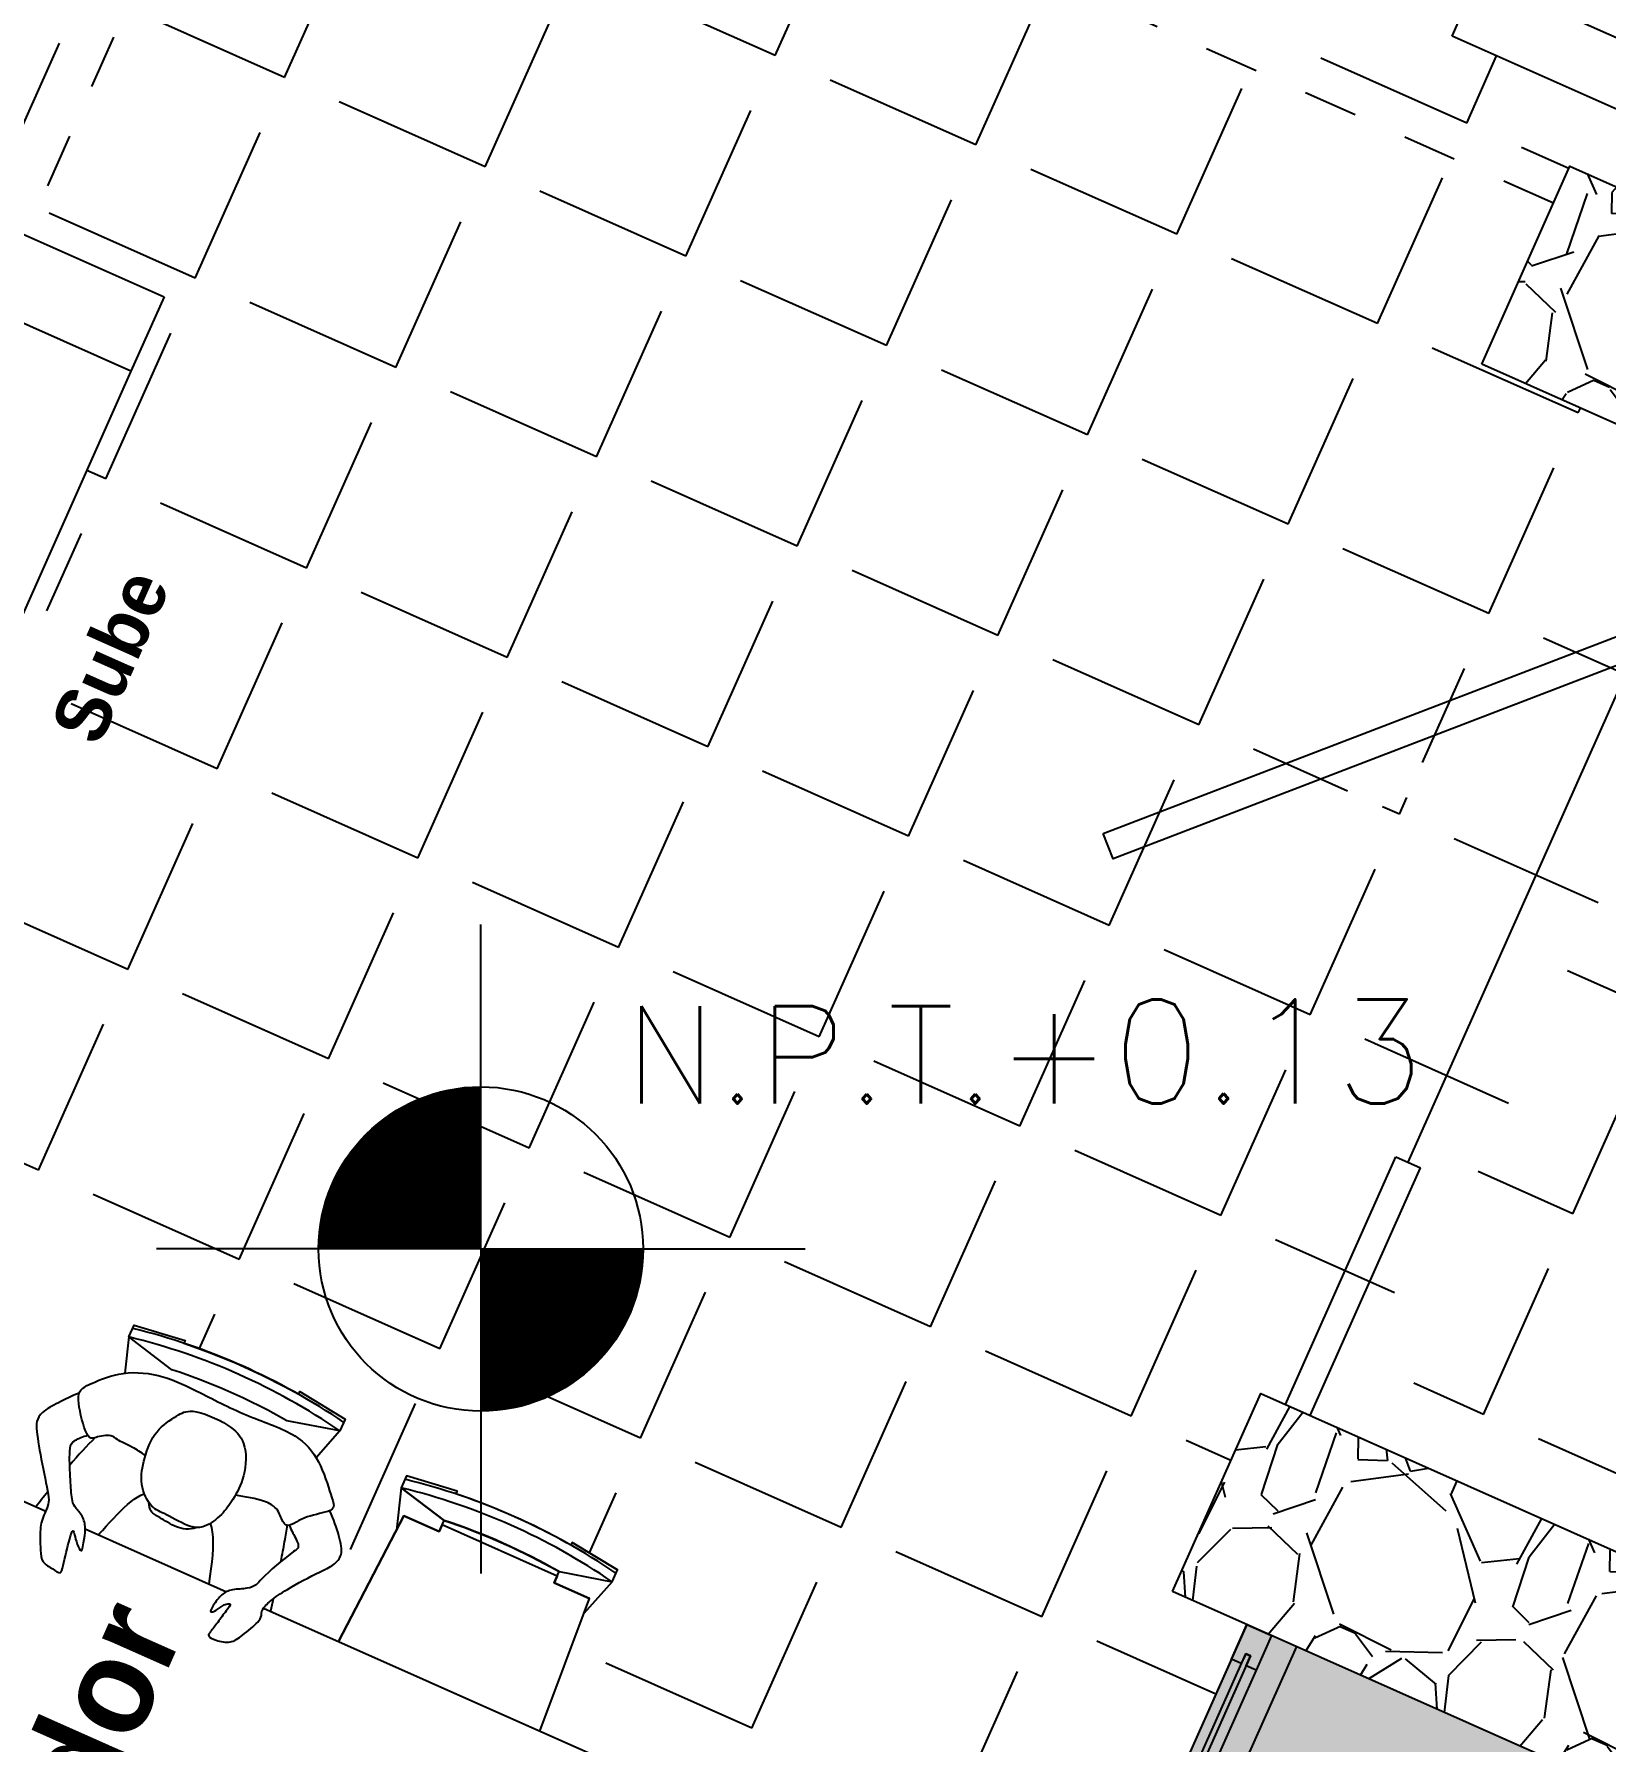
# Model space of a CAD drawing. Header units: millimetres. Extents: x 525387 to 527545, y 2235066 to 2235448.
# Drawn here: x 525550.941 to 525553.839, y 2235249.022 to 2235252.172 of the extents above; entities that cross this region are included whole.
import ezdxf
from ezdxf.enums import TextEntityAlignment as Align

# ---------------------------------------------------------------- set-up
doc = ezdxf.new("R2010")
doc.units = ezdxf.units.MM
doc.linetypes.add('CONTINUA', pattern=[0])
doc.linetypes.add('JIS_02_1.0', pattern=[2, 1, -1])
for name, color, linetype in [('auxiliar', 6, 'Continuous'), ('muebles', 2, 'Continuous'), ('MUEBLES FIJOS', 2, 'Continuous'), ('pie de plano', 7, 'Continuous'), ('PISOS', 7, 'Continuous'), ('Texto', 7, 'Continuous'), ('ventanas', 3, 'Continuous')]:
    doc.layers.add(name, color=color, linetype=linetype)
for name, color, linetype, lineweight in [('jardin', 72, 'Continuous', 5), ('muro', 5, 'Continuous', 35), ('puertas', 2, 'Continuous', 13)]:
    doc.layers.add(name, color=color, linetype=linetype, lineweight=lineweight)
doc.styles.add('ARIAL', font='ariali.ttf')
doc.styles.add('NIVEL', font='romans')
doc.styles.get("Standard").update_dxf_attribs({"font": 'arial.ttf'})

# ---------------------------------------------------------------- blocks, each defined once
blk = doc.blocks.new('Arbo-p12')
at = {"color": 0, "linetype": 'ByBlock', "lineweight": 0}
for p, q in [((0.1654444836079677, 0.2784894576247351), (0.1012380212751178, 0.5282004195085828)), ((-0.09945709401501, 0.1825524877638605), (-0.1356132411272652, 0.4940981494850954)), ((-0.09945709401501, 0.1825524877638605), (-0.1074507220736416, 0.4894871847450658)), ((-0.09945709401501, 0.1825524877638605), (-0.04596247985850208, 0.4867876671657798)), ((0.1654444836079677, 0.2784894576247351), (0.2733940111910297, 0.4590283148584596)), ((0.1654444836079677, 0.2784894576247351), (0.2773408917322135, 0.4382920194160924)), ((-0.09945709401501, 0.1825524877638605), (-0.3403838269256559, 0.4051013730745814)), ((-0.09945709401501, 0.1825524877638605), (-0.4038031262973748, 0.2714040318060841)), ((0.1654444836079677, 0.2784894576247351), (-0.02910967280313285, 0.2589447612715267)), ((0.1654444836079677, 0.2784894576247351), (-0.02305159788099669, 0.2349050050647519)), ((0.1654444836079677, 0.2784894576247351), (-0.01607567987874499, 0.2021488315189971)), ((0.1654444836079677, 0.2784894576247351), (0.07460698168316968, 0.1810547487095855)), ((0.1654444836079677, 0.2784894576247351), (0.2028990161379305, 0.2055873213512632)), ((0.1654444836079677, 0.2784894576247351), (0.2330999254421608, 0.2027623710971878)), ((0.1654444836079677, 0.2784894576247351), (0.3572435578118477, 0.1567404148424138)), ((0.1654444836079677, 0.2784894576247351), (0.3436585484460159, 0.1852775967678375)), ((-0.09945709401501, 0.1825524877638605), (-0.3980144917112823, 0.2385292821627031)), ((0.1912869320984432, -0.08140291117061205), (0.1580292908201565, 0.2263884639274987)), ((0.1912869320984432, -0.08140291117061205), (0.1885154619919192, 0.2180697781140359)), ((0.1912869320984432, -0.08140291117061205), (0.2716595651876356, 0.2152968828428821)), ((0.1912869320984432, -0.08140291117061205), (0.2190016331636822, 0.212523987571728)), ((-0.09945709401501, 0.1825524877638605), (-0.2491042509019152, 0.07191034251168738)), ((-0.09945709401501, 0.1825524877638605), (-0.2183721527725425, 0.05834102786364928)), ((-0.09945709401501, 0.1825524877638605), (-0.2032355424297066, 0.0489319366850588)), ((-0.09945709401501, 0.1825524877638605), (-0.1899574522912311, 0.03883172599978091)), ((-0.09945709401501, 0.1825524877638605), (0.03442190526441326, 0.159203816530546)), ((-0.09945709401501, 0.1825524877638605), (-0.07240588186543039, 0.03245811781874022)), ((-0.09945709401501, 0.1825524877638605), (-0.04203283865625145, 0.08610863659155533)), ((0.1912869320984432, -0.08140291117061205), (-0.0664597878082781, 0.1459745010640283)), ((-0.3074832109905653, -0.1018937197444366), (-0.3725427538281328, 0.1157687946434195)), ((-0.3074832109905653, -0.1018937197444366), (-0.3104882755280723, 0.1066058052098178)), ((-0.3074832109905653, -0.1018937197444366), (-0.3809867018928431, 0.0853118911108058)), ((-0.3074832109905653, -0.1018937197444366), (-0.2578444630142112, 0.1008138822734795)), ((0.1912869320984432, -0.08140291117061205), (0.4601195324312601, 0.06001474765824955)), ((0.1912869320984432, -0.08140291117061205), (-0.09971742908656489, 0.02951289967555382)), ((0.1912869320984432, -0.08140291117061205), (0.4850627633899749, 0.03783158548901633)), ((-0.3074832109905653, -0.1018937197444366), (-0.507343275403616, -0.1674935225602729)), ((-0.3074832109905653, -0.1018937197444366), (-0.4967330011342612, -0.1492454022568394)), ((-0.3074832109905653, -0.1018937197444366), (-0.4226588173356135, -0.3325723143155553)), ((-0.3074832109905653, -0.1018937197444366), (-0.112246912438887, -0.08118529650845765)), ((-0.3074832109905653, -0.1018937197444366), (-0.168457054476695, -0.1474484213565678)), ((-0.3074832109905653, -0.1018937197444366), (-0.193463941107007, -0.1623478726825746)), ((-0.3074832109905653, -0.1018937197444366), (-0.2069262341160077, -0.1728698851188635)), ((0.1912869320984432, -0.08140291117061205), (-0.1052603692996122, -0.242230836897553)), ((0.1912869320984432, -0.08140291117061205), (0.338174847744209, -0.3531466477437188)), ((0.1912869320984432, -0.08140291117061205), (0.388061309661639, -0.3170990092187149)), ((0.1912869320984432, -0.08140291117061205), (0.4130045406203537, -0.3032345328629442)), ((0.1912869320984432, -0.08140291117061205), (0.5183204046682617, -0.1063589686109994)), ((-0.08741089502086342, -0.3119095872141122), (-0.2277341135656372, -0.157430554482322)), ((-0.08741089502086342, -0.3119095872141122), (-0.2619663918384558, -0.1978417966254108)), ((-0.08741089502086342, -0.3119095872141122), (-0.304254691591202, -0.2441712511492324)), ((-0.08741089502086342, -0.3119095872141122), (-0.04879098096027828, -0.2390760849195701)), ((-0.08741089502086342, -0.3119095872141122), (-0.2837221160287666, -0.2681990802747973)), ((-0.08741089502086342, -0.3119095872141122), (-0.02860795749807729, -0.266185138638608)), ((-0.08741089502086342, -0.3119095872141122), (-0.02001231440516832, -0.2759558923497915)), ((-0.08741089502086342, -0.3119095872141122), (-0.01275229881134759, -0.2835568780088644)), ((-0.08741089502086342, -0.3119095872141122), (-0.1539477203546766, -0.4952958347374364)), ((-0.08741089502086342, -0.3119095872141122), (-0.1447490113881557, -0.5142946654390551)), ((-0.08741089502086342, -0.3119095872141122), (0.03946655136610412, -0.5363648118995229))]:
    blk.add_line(p, q, dxfattribs=at)
blk.add_circle((0.1912869320984432, -0.08140291117061205), 0.2872250582012303, dxfattribs=at)
for centre, radius, start, end in [((-0.09945709401501, 0.1825524877638605), 0.2872250582012303, 57.49040998641255, 202.5719847777969), ((0.1654444836079677, 0.2784894576247352), 0.1833465435664465, 326.1895167280852, 222.0247516634134), ((-0.3074832109905652, -0.1018937197444367), 0.1833465435664465, 350.2838044240218, 282.3951209920781), ((-0.09945709401501, 0.1825524877638605), 0.2872250582012303, 265.0692222164591, 270.8897798021474), ((-0.08741089502086331, -0.3119095872141122), 0.1833465435664465, 91.44372134915663, 347.743530791549)]:
    blk.add_arc(centre, radius, start, end, dxfattribs=at)
blk = doc.blocks.new('Nptpl')
at = {"color": 0, "linetype": 'ByBlock'}
for q in [(4.263256414560601e-14, 0.1666666666669414), (-0.166666666666624, 2.747431911605721e-13), (4.263256414560601e-14, -0.1666666666663919), (0.1666666666667093, 2.747431911605721e-13)]:
    blk.add_line((4.263256414560601e-14, 2.747431911605721e-13), q, dxfattribs=at)
at = {"color": 0, "linetype": 'ByBlock', "const_width": 0.08333333333333333}
for points in [[(8.526512829121202e-14, 0.04166666666886461, 0.4142135623846828), (-0.0416666666665814, 5.494863823211441e-13, 1)], [(8.526512829121202e-14, -0.04166666666777037, 0.4142135623829513), (0.04166666666650087, 5.494863823211441e-13, 1)]]:
    blk.add_lwpolyline(points, format="xyb", dxfattribs=at)
at = {"color": 0, "linetype": 'ByBlock'}
blk.add_circle((0, 0), 0.08333333333333333, dxfattribs=at)
at = {"color": 0, "linetype": 'ByBlock', "style": 'NIVEL'}
blk.add_text('N.P.T.', height=0.05, dxfattribs=at).set_placement((0.2646358372095595, 0.07474815208612709), align=Align.RIGHT)
blk.add_attdef('NPT-PLA', (0.2646358372095595, 0.07474815208612709), '', height=0.05, dxfattribs=at)
blk = doc.blocks.new('Musa01pl')
for p, q in [((-0.4999999999999893, -0.0400000000001306), (-0.4999999999999893, -0.7300000000001248)), ((-0.4999999999999893, -0.0400000000001306), (0.5000000000000071, -0.03999999999987125)), ((0.5000000000000071, -0.03999999999987125), (0.5000000000000142, -0.7299999999998654)), ((-0.3799999999999883, -0.1600000000001316), (-0.3799999999999848, -0.7300000000001319)), ((-0.3799999999999883, -0.1600000000001316), (0.3800000000000097, -0.1599999999998722)), ((0.3800000000000097, -0.1599999999998722), (0.3800000000000097, -0.729999999999869)), ((-0.2999999999999865, -0.1900000000001292), (0.3000000000000114, -0.1900000000001327)), ((-0.3499999999999872, -0.2400000000001299), (-0.3499999999999872, -0.760000000000133)), ((0.3500000000000121, -0.2400000000001334), (0.3500000000000121, -0.760000000000133)), ((-0.4999999999999893, -0.7300000000001248), (-0.3799999999999848, -0.7300000000001319)), ((0.3800000000000097, -0.729999999999869), (0.5000000000000142, -0.7299999999998654)), ((-0.4999999999999929, -0.7600000000001259), (-0.3499999999999872, -0.760000000000133)), ((-0.4999999999999929, -0.7600000000001259), (-0.4999999999999929, -0.790000000000127)), ((0.5000000000000142, -0.7600000000001259), (0.3500000000000121, -0.760000000000133)), ((0.5000000000000142, -0.7600000000001259), (0.5000000000000142, -0.790000000000127)), ((-0.3999999999999915, -0.8900000000001285), (0.4000000000000128, -0.8900000000001285))]:
    blk.add_line(p, q)
for centre, radius, start, end in [((-0.2999999999999865, -0.2400000000001299), 0.05, 89.99999999999959, 179.9999999999998), ((0.3000000000000114, -0.2400000000001334), 0.05, 2.035554996136651e-13, 89.9999999999998), ((-0.3999999999999915, -0.790000000000127), 0.1, 180.0000000000008, 270), ((0.4000000000000128, -0.790000000000127), 0.1, 270, 359.9999999999992)]:
    blk.add_arc(centre, radius, start, end)
blk = doc.blocks.new('CAB 5 REC')
at = {"layer": 'muro', "linetype": 'Continuous', "lineweight": -3}
h = blk.add_hatch(dxfattribs=at)
h.set_pattern_fill('GRAVEL', color=41, scale=0.02)
h.set_pattern_definition([(228.0127875, (-1389.518934386724, -50.7631967109628), (-4.064000000319163, -4.571999999716358), [0.06834428800000002, -6.766096727913001]), (184.969741, (-1389.564654386719, -50.81399671081454), (6.095999997588102, 0.5080000289395848), [0.1172809439999997, -11.61080977870477]), (132.5104471, (-1389.68149438675, -50.82415671087801), (5.080000002145499, -5.587999998049193), [0.08269630400000003, -8.18694455882]), (267.273689, (-1389.879614386708, -50.95115671074018), (0.508000001063945, 10.15999999994663), [0.1068009039999998, -10.57328748514757]), (292.83365418, (-1389.884694386739, -51.05783671094105), (-2.540000000212682, 6.095999999911093), [0.1047267399999998, -10.36796154906877]), (357.2736889999999, (-1389.844054386718, -51.15435671107844), (-10.15999999994663, 0.5080000010639457), [0.1068009039999998, -10.57328748514757]), (37.69424047, (-1389.73737438675, -51.15943671064451), (-6.60399999970718, -5.080000000380084), [0.141238732, -13.9826230628494]), (72.25532837, (-1389.62561438675, -51.07307671103626), (3.556000000955859, 11.17599999969577), [0.133343904, -13.201051320381]), (121.42956562, (-1389.584974386729, -50.94607671070844), (-4.064000000576625, 6.603999999645205), [0.1071626, -10.6091091397424]), (175.2363583, (-1389.640854386729, -50.85463671106845), (5.587999999919906, -0.5080000008778514), [0.1223426559999998, -5.994787389999984]), (222.3974378, (-1389.762774386734, -50.84447671100497), (-6.095999999804933, -5.5880000002128), [0.158215584, -15.6633545024354]), (138.81407483, (-1389.376694386709, -50.95623671077192), (-3.555999999786702, 3.048000000247837), [0.054000908, -5.346113164868801]), (171.4692344, (-1389.41733438673, -50.9206767110154), (6.604000000177932, -1.015999998847469), [0.102736396, -10.170927799408]), (225, (-1389.518934386724, -50.90543671092018), (-7.105427357601003e-17, -0.508000000000048), [0.07184186800000002, -0.6465786216856001]), (203.19859051, (-1389.554494386713, -50.84447671100497), (2.540000000069218, 1.015999999821867), [0.03868826399999987, -3.830124473778791]), (291.80140949, (-1389.590054386761, -50.85971671063453), (-0.5080000001062992, 1.523999999964575), [0.05471312400000002, -2.680950598]), (30.96375653, (-1389.56973438675, -50.91051671095192), (1.524000000037277, 1.015999999944225), [0.08886393199999974, -2.873259630581992]), (161.56505118, (-1389.49353438674, -50.86479671066627), (1.016000000026517, -0.5079999999467508), [0.06425742800000002, -1.5421796233656]), (16.389540334, (-1389.884694386739, -50.85971671063453), (5.08000000000003, 1.524000000000049), [0.09001760000000003, -8.911765334507802]), (70.34617594, (-1389.798334386724, -50.83431671094149), (-2.032000000185863, -5.587999999934083), [0.075519788, -7.476443135640001]), (293.19859051, (-1389.49353438674, -50.7631967109628), (-1.015999999822653, 2.540000000071057), [0.07737601999999974, -3.791436717778791]), (343.6104596700001, (-1389.463054386724, -50.83431671094149), (-5.080000000106459, 1.523999999644572), [0.09001759999999975, -8.911765334507965]), (339.44395478, (-1389.884694386739, -51.17467671073973), (-2.539999999999973, 1.016000000000042), [0.08680703999999972, -4.253546862621184]), (294.7751406, (-1389.803414386755, -51.20515671093017), (-2.540000003023386, 5.587999998625452), [0.072734424, -7.200718676144002]), (66.80140949, (-1389.488454386708, -51.27119671087712), (1.01599999984046, 2.540000000063861), [0.07737602000000002, -3.7914367177788]), (17.35402464, (-1389.457974386751, -51.20007671089843), (-6.603999999868606, -2.032000000426493), [0.08515654800000004, -8.430475196040002]), (69.44395478, (-1389.73737438675, -51.27119671087712), (-1.016000000017692, -2.539999999992927), [0.04340352, -4.296950382621201]), (101.309932474, (-1389.518934386724, -51.27119671087712), (-0.50800000000008, 2.032000000000074), [0.02590292, -2.564398992905201]), (165.963756532, (-1389.524014386756, -51.24579671071842), (1.523999999999903, -0.507999999999973), [0.10472674, -1.9898109178138]), (186.00900596, (-1389.62561438675, -51.22039671102539), (5.079999999973075, 0.5080000002658708), [0.09705339999999973, -9.608272972667367]), (303.69006753, (-1389.56973438675, -50.95623671077192), (-0.5080000000705939, 1.015999999964741), [0.073264776, -1.758355271936]), (353.15722659, (-1389.529094386729, -51.01719671068713), (8.636000000053137, -1.015999999547879), [0.127911352, -12.6632018130062]), (60.9453959, (-1389.402094386751, -51.03243671078235), (-2.032000000055938, -3.555999999968051), [0.05230164800000001, -5.177878463622001]), (90, (-1389.376694386709, -50.98671671096236), (-0.5080000000000001, 0.5080000000000001), [0.03048000000000001, -0.4775200000000001]), (120.25643716, (-1389.635774386756, -51.20515671093017), (2.031999999751434, -3.55600000014196), [0.07057339200000001, -6.986788154640001]), (48.01278749999999, (-1389.671334386745, -51.14419671101496), (4.064000000335069, 4.571999999702042), [0.136688576, -6.697752439913001]), (0, (-1389.579894386756, -51.04259671084583), (0.5080000000000001, 0.5080000000000001), [0.13208, -0.3759200000000001]), (325.3048465, (-1389.447814386745, -51.04259671084583), (5.080000001924307, -3.555999997250916), [0.08032191200000001, -7.951863344828002]), (254.0546040999999, (-1389.38177438674, -51.08831671066582), (-0.5079999999645114, -2.03200000000895), [0.073965816, -3.624330007754401]), (207.64597536, (-1389.402094386751, -51.15943671064451), (-9.652000000354672, -5.079999999326152), [0.1204290199999997, -11.92249288458757]), (175.42607874, (-1389.508774386719, -51.21531671099365), (-6.603999999999767, 0.5079999999998956), [0.127405892, -12.613169291248])])
h.paths.add_polyline_path([(5.695000000065193, 0.6499999999068677), (6.095000000088476, 0.6499999999068677), (6.095000000088476, -1.100000000093132), (5.695000000065193, -1.100000000093132)])
h = blk.add_hatch(dxfattribs=at)
h.set_pattern_fill('GRAVEL', color=41, scale=0.02)
h.set_pattern_definition([(228.0127875, (-1389.268934386724, -50.7631967109628), (-4.064000000319163, -4.571999999716358), [0.06834428800000002, -6.766096727913001]), (184.969741, (-1389.314654386719, -50.81399671081454), (6.095999997588102, 0.5080000289395848), [0.1172809439999997, -11.61080977870476]), (132.5104471, (-1389.43149438675, -50.82415671087801), (5.080000002145499, -5.587999998049193), [0.08269630400000003, -8.18694455882]), (267.273689, (-1389.629614386708, -50.95115671074018), (0.508000001063945, 10.15999999994663), [0.1068009039999997, -10.57328748514756]), (292.83365418, (-1389.634694386739, -51.05783671094105), (-2.540000000212682, 6.095999999911093), [0.1047267399999997, -10.36796154906876]), (357.2736889999999, (-1389.594054386718, -51.15435671107844), (-10.15999999994663, 0.5080000010639457), [0.1068009039999997, -10.57328748514756]), (37.69424047, (-1389.48737438675, -51.15943671064451), (-6.60399999970718, -5.080000000380084), [0.141238732, -13.9826230628494]), (72.25532837, (-1389.37561438675, -51.07307671103626), (3.556000000955859, 11.17599999969577), [0.133343904, -13.201051320381]), (121.42956562, (-1389.334974386729, -50.94607671070844), (-4.064000000576625, 6.603999999645205), [0.1071626, -10.6091091397424]), (175.2363583, (-1389.390854386729, -50.85463671106845), (5.587999999919906, -0.5080000008778514), [0.1223426559999997, -5.994787389999982]), (222.3974378, (-1389.512774386734, -50.84447671100497), (-6.095999999804933, -5.5880000002128), [0.158215584, -15.6633545024354]), (138.81407483, (-1389.126694386709, -50.95623671077192), (-3.555999999786702, 3.048000000247837), [0.054000908, -5.346113164868801]), (171.4692344, (-1389.16733438673, -50.9206767110154), (6.604000000177932, -1.015999998847469), [0.102736396, -10.170927799408]), (225, (-1389.268934386724, -50.90543671092018), (-7.105427357601003e-17, -0.508000000000048), [0.07184186800000002, -0.6465786216856001]), (203.19859051, (-1389.304494386713, -50.84447671100497), (2.540000000069218, 1.015999999821867), [0.03868826399999985, -3.830124473778791]), (291.80140949, (-1389.340054386761, -50.85971671063453), (-0.5080000001062992, 1.523999999964575), [0.05471312400000002, -2.680950598]), (30.96375653, (-1389.31973438675, -50.91051671095192), (1.524000000037277, 1.015999999944225), [0.08886393199999972, -2.873259630581991]), (161.56505118, (-1389.24353438674, -50.86479671066627), (1.016000000026517, -0.5079999999467508), [0.06425742800000002, -1.5421796233656]), (16.389540334, (-1389.634694386739, -50.85971671063453), (5.08000000000003, 1.524000000000049), [0.09001760000000003, -8.911765334507802]), (70.34617594, (-1389.548334386724, -50.83431671094149), (-2.032000000185863, -5.587999999934083), [0.075519788, -7.476443135640001]), (293.19859051, (-1389.24353438674, -50.7631967109628), (-1.015999999822653, 2.540000000071057), [0.07737601999999971, -3.79143671777879]), (343.6104596700001, (-1389.213054386724, -50.83431671094149), (-5.080000000106459, 1.523999999644572), [0.09001759999999973, -8.911765334507962]), (339.44395478, (-1389.634694386739, -51.17467671073973), (-2.539999999999973, 1.016000000000042), [0.0868070399999997, -4.253546862621183]), (294.7751406, (-1389.553414386755, -51.20515671093017), (-2.540000003023386, 5.587999998625452), [0.072734424, -7.200718676144002]), (66.80140949, (-1389.238454386708, -51.27119671087712), (1.01599999984046, 2.540000000063861), [0.07737602000000002, -3.7914367177788]), (17.35402464, (-1389.207974386751, -51.20007671089843), (-6.603999999868606, -2.032000000426493), [0.08515654800000004, -8.430475196040002]), (69.44395478, (-1389.48737438675, -51.27119671087712), (-1.016000000017692, -2.539999999992927), [0.04340352, -4.296950382621201]), (101.309932474, (-1389.268934386724, -51.27119671087712), (-0.50800000000008, 2.032000000000074), [0.02590292, -2.564398992905201]), (165.963756532, (-1389.274014386756, -51.24579671071842), (1.523999999999903, -0.507999999999973), [0.10472674, -1.9898109178138]), (186.00900596, (-1389.37561438675, -51.22039671102539), (5.079999999973075, 0.5080000002658708), [0.0970533999999997, -9.608272972667363]), (303.69006753, (-1389.31973438675, -50.95623671077192), (-0.5080000000705939, 1.015999999964741), [0.073264776, -1.758355271936]), (353.15722659, (-1389.279094386729, -51.01719671068713), (8.636000000053137, -1.015999999547879), [0.127911352, -12.6632018130062]), (60.9453959, (-1389.152094386751, -51.03243671078235), (-2.032000000055938, -3.555999999968051), [0.05230164800000001, -5.177878463622001]), (90, (-1389.126694386709, -50.98671671096236), (-0.5080000000000001, 0.5080000000000001), [0.03048000000000001, -0.4775200000000001]), (120.25643716, (-1389.385774386756, -51.20515671093017), (2.031999999751434, -3.55600000014196), [0.07057339200000001, -6.986788154640001]), (48.01278749999999, (-1389.421334386745, -51.14419671101496), (4.064000000335069, 4.571999999702042), [0.136688576, -6.697752439913001]), (0, (-1389.329894386756, -51.04259671084583), (0.5080000000000001, 0.5080000000000001), [0.13208, -0.3759200000000001]), (325.3048465, (-1389.197814386745, -51.04259671084583), (5.080000001924307, -3.555999997250916), [0.08032191200000001, -7.951863344828002]), (254.0546040999999, (-1389.13177438674, -51.08831671066582), (-0.5079999999645114, -2.03200000000895), [0.073965816, -3.624330007754401]), (207.64597536, (-1389.152094386751, -51.15943671064451), (-9.652000000354672, -5.079999999326152), [0.1204290199999997, -11.92249288458756]), (175.42607874, (-1389.258774386719, -51.21531671099365), (-6.603999999999767, 0.5079999999998956), [0.127405892, -12.613169291248])])
h.paths.add_polyline_path([(3.395000000018626, 0.25), (3.79500000004191, 0.25), (3.79500000004191, -1.100000000093132), (3.395000000018626, -1.100000000093132)])
at = {"layer": 'PISOS', "linetype": 'Continuous', "lineweight": -3}
h = blk.add_hatch(dxfattribs=at)
h.set_pattern_fill('ANGLE', color=41, scale=0.058)
h.set_pattern_definition([(0, (-1386.545239555126, -48.98015385074541), (0, 0.40513), [0.29464, -0.11049]), (90, (-1386.545239555126, -48.98015385074541), (-0.40513, 2.480705788692836e-17), [0.29464, -0.11049])])
h.paths.add_polyline_path([(5.574809703975916, -0.215165042784065), (5.35964466095902, 0), (5.29500000004191, 0), (5.29500000004191, 0.05000000027939677), (4.29468989232555, 0.05000000027939677), (4.29500000004191, 0), (3.820000000065193, 0), (3.79500000004191, -1), (5.695000000065193, -1), (5.720000000088476, 0), (5.430355339078233, 0), (5.610165043035522, -0.1798097039572895)])
at = {"layer": 'auxiliar', "linetype": 'JIS_02_1.0', "lineweight": -3, "ltscale": 0.1}
for p, q in [((5.820000000065193, 3.200000000186265), (4.820000000065193, 3.200000000186265)), ((6.020000000018626, 0.6499999999068677), (6.020000000018626, 3.200000000186265))]:
    blk.add_line(p, q, dxfattribs=at)
at = {"layer": 'muebles', "linetype": 'Continuous', "lineweight": -3}
for p, q in [((3.041165767353959, 2.198807212058455), (2.977202520589344, 2.178458670154214)), ((3.041142316069454, 1.772801212500781), (2.978266322053969, 1.792811491526663))]:
    blk.add_line(p, q, dxfattribs=at)
at = {"layer": 'muebles', "lineweight": -3}
for p, q in [((2.685304797952995, 1.617590107489377), (2.945913461851887, 1.601534043904394)), ((3.027510425192304, 1.53021030081436), (3.015064590843394, 1.627241967711598)), ((2.945913461851887, 1.601534043904394), (2.945917388424277, 1.530205809045583)), ((2.959349465207197, 1.530206548515707), (2.945917388424277, 1.530205809045583)), ((2.959362233406864, 1.298265252728015), (2.959349465207197, 1.530206548515707)), ((3.027510425192304, 1.53021030081436), (3.02189686591737, 1.530209992080927)), ((2.959362233406864, 1.298265252728015), (2.945930156623945, 1.298264513257891)), ((2.945930156623945, 1.298264513257891), (2.945934083196335, 1.22693627839908)), ((3.027523193391971, 1.298269005026668), (3.015088042244315, 1.201235968619585)), ((3.027523193391971, 1.298269005026668), (3.021909634117037, 1.298268695827574)), ((2.685327188693918, 1.210851522628218), (2.945934083196335, 1.22693627839908)), ((2.991165767423809, 1.201234651729465), (3.015088042244315, 1.201235968619585))]:
    blk.add_line(p, q, dxfattribs=at)
at = {"layer": 'muebles', "linetype": 'Continuous', "lineweight": -3}
for points in [[(1.964710343978368, 2.895889476407319), (2.685232249321416, 2.895889476407319), (2.685232249321416, 2.208359905518591)], [(2.685232249321416, 2.128481530584395), (2.685232249321416, 1.843122890219092)], [(2.685232249321416, 1.768796495627612), (2.685232249321416, 1.100000000093132), (2.396637994563207, 1.100000000093132)]]:
    blk.add_lwpolyline(points, dxfattribs=at)
at = {"layer": 'muebles', "lineweight": -3, "flags": 128}
for points in [[(3.041165767353959, 2.198807212058455), (3.065088042174466, 2.198805895168334), (3.077523193322122, 2.10177285829559), (3.071909634163603, 2.101773167494684), (3.073524379520677, 2.083703375887126), (3.075731225078925, 2.051326798275113), (3.077450345503166, 1.998501959256828), (3.076843979535624, 1.945677248761058), (3.074294836609624, 1.897964716888964), (3.071896865963936, 1.869831871706992), (3.077510425122455, 1.869831562507898), (3.065064590889961, 1.77279989561066), (3.041142316069454, 1.772801212500781), (3.01834300335031, 1.869834819808602), (3.021751584950835, 1.90989577723667), (3.024029843509197, 1.96101637231186), (3.024163428810425, 2.003616964910179), (3.022783105960116, 2.044513616710901), (3.019919557496905, 2.08541035046801), (3.018355771549977, 2.101776115596294)], [(2.945917388424277, 1.530205809045583), (2.968343003303744, 1.530207043979317), (2.991142316022888, 1.627240650821477), (2.916132660000585, 1.603368835058063), (2.945913461851887, 1.601534043904394)], [(2.991165767423809, 1.201234651729465), (3.015088042244315, 1.201235968619585), (3.027523193391971, 1.298269005026668), (3.021909634117037, 1.298268695827574), (3.023524379474111, 1.316338487900794), (3.025731225148775, 1.348715065047145), (3.0274503454566, 1.40153990406543), (3.026843979489058, 1.4543646145612), (3.024294836563058, 1.502077146433294), (3.02189686591737, 1.530209992080927), (3.027510425192304, 1.53021030081436), (3.015064590843394, 1.627241967711598), (2.991142316022888, 1.627240650821477), (2.968343003303744, 1.530207043979317), (2.971751584904268, 1.490146086085588), (2.974029843579046, 1.439025491476059), (2.974163428880274, 1.396424898412079), (2.97278310591355, 1.355528246611357), (2.969919557450339, 1.314631512854248), (2.968355771619827, 1.298265747725964)], [(2.916153483558446, 1.225098208524287), (2.945934083196335, 1.22693627839908), (2.945930156623945, 1.298264513257891), (2.968355771619827, 1.298265747725964), (2.991165767423809, 1.201234651729465)]]:
    blk.add_lwpolyline(points, close=True, dxfattribs=at)
at = {"layer": 'muebles', "lineweight": -3}
blk.add_lwpolyline([(2.685232249321416, 2.128481530584395), (2.685232249321416, 1.843122890219092)], dxfattribs=at)
at = {"layer": 'muebles', "lineweight": -3, "flags": 128}
blk.add_lwpolyline([(2.685327188111842, 1.210861851926893), (2.945934083196335, 1.22693627839908), (2.945930156623945, 1.298264513257891), (2.959362233406864, 1.298265252728015), (2.959349465207197, 1.530206548515707), (2.945917388424277, 1.530205809045583), (2.945913461851887, 1.601534043904394), (2.685304797952995, 1.617590107489377)], dxfattribs=at)
at = {"layer": 'muebles', "lineweight": -3}
for centre, radius, start, end in [((1.876789864734747, 1.985868309624493), 1.183686706396494, 349.6300684667344, 10.36362335885053), ((1.876789864734747, 1.985868309624493), 1.200726946396528, 349.7787812686469, 10.21491054622956), ((1.826789864804596, 1.414173553697765), 1.183686706396494, 349.6363766411495, 10.36993153326562), ((1.826789864804596, 1.414173553697765), 1.200726946396528, 349.7850894537704, 10.22121873135314), ((1.841736535308883, 1.41417437652126), 1.132565986396444, 354.1259730746785, 5.880335105842728)]:
    blk.add_arc(centre, radius, start, end, dxfattribs=at)
for points, knots in [([(2.90929141594097, 2.240635790862143), (2.899254573392682, 2.250493902247399), (2.878198411082849, 2.267681359313428), (2.851046712370589, 2.289537341333926), (2.829144938383251, 2.292038356885314), (2.81112836219836, 2.28247931972146), (2.76225304719992, 2.250923825893551), (2.712489712284878, 2.213077066931874), (2.695216712076217, 2.207385837566108), (2.664822185179219, 2.209674392826855), (2.636774528888054, 2.198729539290071), (2.616295676794834, 2.187808747403324), (2.594243728672154, 2.17676507262513), (2.594326476566494, 2.154117952566594), (2.588874317705631, 2.134229596704245), (2.60942635347601, 2.138801075518131), (2.652833017753437, 2.146951374132186), (2.676863128202967, 2.149607160128653), (2.665429608896375, 2.140955571550876), (2.65479567006696, 2.132405179087073), (2.637407558737323, 2.114016242325306), (2.669483702396974, 2.123206267599016), (2.689105777302757, 2.128579508978873), (2.707093721022829, 2.144194315653294), (2.714038226520643, 2.164182879030704), (2.72661057987716, 2.174704259261489), (2.756899909698404, 2.190379912499338), (2.796563576790504, 2.210517762694508), (2.817781632649712, 2.217364488169551), (2.826548657030798, 2.212196744978428), (2.839338539983146, 2.201424133498222), (2.84480231103953, 2.194336631800979)], [0, 0, 0, 0, 0.4349023238200695, 0.8270598379688201, 1.12133580263235, 1.410762931956272, 1.930568689154257, 2.46042073709842, 2.738729761410268, 3.098269149992723, 3.466452906032266, 3.793637372864298, 4.106656808361262, 4.4215289551733, 4.682290266471424, 4.936423940721546, 5.412079903258221, 5.679080303601476, 5.865196765397418, 6.14622574498869, 6.400359419238801, 6.714584343416744, 7.02598473758753, 7.337579933318408, 7.625979068675003, 7.886319908874811, 8.298988439438647, 8.75957107293798, 9.058118626188117, 9.266494892410373, 9.554325216489858, 9.554325216489858, 9.554325216489858, 9.554325216489858]), ([(2.853851722669788, 2.082075210753828), (2.855719469022006, 2.091569502837956), (2.85914469556883, 2.114247164689004), (2.857969412347302, 2.140997433569282), (2.864835612475872, 2.155099581927061), (2.848018668591976, 2.179219276644289), (2.839676125324331, 2.186766565777361), (2.850172887323424, 2.204375998582691), (2.895643427153118, 2.238855946809053), (2.916153143509291, 2.242668779566884), (2.938098780810833, 2.224806745070964), (2.981502450536937, 2.18272250611335), (3.003882910124958, 2.110939564183354), (3.001094758859836, 2.03591040475294), (2.99492825276684, 1.937322007492185), (3.005985487950966, 1.845759872812778), (2.978742030449212, 1.784781671594828), (2.928491821861826, 1.742728432174772), (2.907049058936536, 1.721168437041342), (2.890691281761974, 1.738457869272679), (2.866884552058764, 1.773494945839047), (2.832720004487783, 1.789752420503646), (2.859516258584335, 1.81554272165522), (2.863086224300787, 1.821865210309625), (2.869116185465828, 1.847692503593862), (2.858422598335892, 1.883874939754605), (2.854627336142585, 1.900751566514373)], [0.2048737995324911, 0.2048737995324911, 0.2048737995324911, 0.2048737995324911, 0.4738503573873478, 0.8486063304528129, 1.10079618185501, 1.450918532524684, 1.657554190411761, 1.933925376160583, 2.443884183633647, 2.733444042606006, 3.067671130070535, 3.585154513369899, 4.158407721612567, 4.738751613910872, 5.408273777996505, 6.048292346335425, 6.580825684365565, 7.104775205790329, 7.431856536648848, 7.714541438813015, 8.16432968330858, 8.54403034072858, 8.817538132072858, 9.127803421325137, 9.459509984582402, 9.944337930117898, 9.944337930117898, 9.944337930117898, 9.944337930117898]), ([(2.685232249321416, 2.1016043885611), (2.688595864921808, 2.100511425640434), (2.718714145943522, 2.090716254431754), (2.757030159933493, 2.078386676032096), (2.781999427126721, 2.061877668835223), (2.788588719209656, 2.055241618305445)], [4.143396677902976, 4.143396677902976, 4.143396677902976, 4.143396677902976, 4.215687423927473, 4.795487825567621, 5.059583372021096, 5.059583372021096, 5.059583372021096, 5.059583372021096]), ([(2.963883309275843, 2.035612430889159), (2.959671122021973, 2.047658698167652), (2.943643403123133, 2.05989587539807), (2.902563988929614, 2.085915341041982), (2.849162936094217, 2.08294048672542), (2.802844990394078, 2.072330866474658), (2.768462085863575, 2.035311587154865), (2.771399598452263, 2.003032761160284), (2.764626621967182, 1.952182748354971), (2.777430895366706, 1.926545596681535), (2.812224453198723, 1.907787370495498), (2.845961384824477, 1.900854000356048), (2.893201382132247, 1.89760890416801), (2.951584495138377, 1.919804282020777), (2.970425937674008, 1.96361986361444), (2.969797447090968, 2.018698822706938), (2.963883309275843, 2.035612430889159)], [0, 0, 0, 0, 0.3487352880522002, 0.7941601212726843, 1.282896040306476, 1.747593881301285, 2.166165547647576, 2.494563082613985, 2.907985945950814, 3.218233491213204, 3.617841453997688, 4.011828404699948, 4.475152575110521, 4.981927524971844, 5.389225248240164, 5.878868365925492, 5.878868365925492, 5.878868365925492, 5.878868365925492]), ([(2.771103795035742, 1.941183296963573), (2.760252871434204, 1.953243777621537), (2.75435194792226, 1.977402979973704), (2.760673628770746, 2.010402646381408), (2.76101425406523, 2.030715525150299), (2.77186281431932, 2.038497852161527), (2.776903348159976, 2.040777005720884)], [0.08038351793150054, 0.08038351793150054, 0.08038351793150054, 0.08038351793150054, 0.4343115036021366, 0.8123826411896401, 1.09909490701571, 1.323549687499361, 1.323549687499361, 1.323549687499361, 1.323549687499361]), ([(2.78819784510415, 1.921964871697128), (2.784303419990465, 1.918483901303262), (2.760156173957512, 1.900758440606296), (2.722637169994414, 1.889008669648319), (2.685232249321416, 1.879248772747815)], [6.231878493323154, 6.231878493323154, 6.231878493323154, 6.231878493323154, 6.377631109181459, 7.041620914062599, 7.041620914062599, 7.041620914062599, 7.041620914062599]), ([(2.844051792402752, 1.787639140151441), (2.840636424603872, 1.783520240336657), (2.833973149652593, 1.776547327172011), (2.818777132197283, 1.755419652443379), (2.809290560544468, 1.756021078210324), (2.799274367513135, 1.764174239709973), (2.733792132814415, 1.795097088906914), (2.719397663720883, 1.796993853058666), (2.704357797163539, 1.811009467113763), (2.69467322260607, 1.835756997577846), (2.677295268978924, 1.850516703445464), (2.654061163309962, 1.855076409876347), (2.635232531814836, 1.857334389351308), (2.646764656761661, 1.844473941251636), (2.661014402285218, 1.840006571263075), (2.671574814128689, 1.823797280434519), (2.650142743135802, 1.830802178476006), (2.627576209022664, 1.834432488307357), (2.607277421164326, 1.840067381504923), (2.594968502176926, 1.842882297933102), (2.594966291915625, 1.823028662241995), (2.600583299412392, 1.797193188685924), (2.623389415675774, 1.783473765477538), (2.656304073054343, 1.766746575012803), (2.670862238039263, 1.765573928132653), (2.68123165180441, 1.771542355418205), (2.705350506934337, 1.761894474271685), (2.734972628299147, 1.743663524277508), (2.787979139247909, 1.702264971565455), (2.808579714619555, 1.682937628589571), (2.835831308737397, 1.673728976398706), (2.862679209909402, 1.694628004916012), (2.88814333465416, 1.717309847474098), (2.899040875141509, 1.730251068715006)], [0, 0, 0, 0, 0.2682097791889109, 0.5992195813106538, 0.7762852016144655, 1.018831584230975, 1.585190852326909, 1.851930382402412, 2.1366958319538, 2.481913609925754, 2.794862293999917, 3.132441109000496, 3.366033772754706, 3.582306683746096, 3.865174494873057, 4.089694174393038, 4.345009069111449, 4.687444112054221, 4.997927112067518, 5.195328394852785, 5.460983662236021, 5.801919435619039, 6.14579621304324, 6.553059107768791, 6.798778653919874, 7.013032278990344, 7.333679696372038, 7.744062773609296, 8.291760742216674, 8.653624461493264, 8.979813462581731, 9.37259635571814, 9.794065175271747, 9.794065175271747, 9.794065175271747, 9.794065175271747]), ([(2.776746880612336, 1.774381065741181), (2.789834162802435, 1.777355688158423), (2.815937287989073, 1.783445564564317), (2.833736048662104, 1.788247829303145), (2.842588542727754, 1.790758123621345)], [11.18648927529304, 11.18648927529304, 11.18648927529304, 11.18648927529304, 11.41689347926044, 11.67580306017661, 11.67580306017661, 11.67580306017661, 11.67580306017661]), ([(2.685232249321416, 1.754036101512611), (2.68560524773784, 1.754120128694922), (2.692828025785275, 1.755746141541749), (2.700727836694568, 1.757499822415411), (2.7085841485532, 1.759235926903784)], [10.64763893977701, 10.64763893977701, 10.64763893977701, 10.64763893977701, 10.65538389444678, 10.79689964383027, 10.79689964383027, 10.79689964383027, 10.79689964383027])]:
    blk.add_open_spline(points, degree=3, knots=knots, dxfattribs=at)
for points in [[(2.719520813436247, 2.219499826896936), (2.707351722754538, 2.222625324968249), (2.695783860050142, 2.225464369636029), (2.685232249321416, 2.227973899804056)], [(2.846434710780159, 2.180072961840779), (2.826296880608425, 2.188032023143023), (2.80375730979722, 2.195558043662459), (2.781020965776406, 2.20242224028334)]]:
    blk.add_open_spline(points, degree=3, dxfattribs=at)
at = {"layer": 'muro', "linetype": 'Continuous', "lineweight": -3}
for p, q in [((4.67000000004191, 2.919999999925494), (4.67000000004191, 7.919999999925494)), ((4.820000000065193, 7.919999999925494), (4.820000000065193, 2.919999999925494)), ((4.820000000065193, 2.919999999925494), (4.67000000004191, 2.919999999925494))]:
    blk.add_line(p, q, dxfattribs=at)
at = {"layer": 'muro', "color": 3, "linetype": 'Continuous', "lineweight": -3}
for p, q in [((4.67000000004191, 2.919999999925494), (3.709373528370634, 2.919999999925494)), ((3.395000000018626, 0.1000000000931323), (0.125, 0.1000000000931323)), ((3.395000000018626, 0), (0, 0))]:
    blk.add_line(p, q, dxfattribs=at)
at = {"layer": 'muro', "linetype": 'Continuous', "lineweight": -3}
for points in [[(5.695000000065193, 0.6499999999068677), (6.095000000088476, 0.6499999999068677), (6.095000000088476, -1.100000000093132), (5.695000000065193, -1.100000000093132)], [(3.395000000018626, 0.25), (3.79500000004191, 0.25), (3.79500000004191, -1.100000000093132), (3.395000000018626, -1.100000000093132)]]:
    blk.add_lwpolyline(points, close=True, dxfattribs=at)
at = {"layer": 'PISOS', "color": 41, "linetype": 'Continuous', "lineweight": -3}
for p, q in [((4.874763528350741, 3.286743289325386), (5.169403528328985, 3.286743289325386)), ((4.874763528350741, 2.881613289006054), (4.874763528350741, 3.176253288984299)), ((5.279893528320827, 2.881613289006054), (5.279893528320827, 3.176253288984299)), ((4.469633528380655, 2.881613289006054), (4.469633528380655, 2.919999999925494)), ((4.203007911448367, 2.881613289006054), (4.359143528388813, 2.881613289006054)), ((4.469633528380655, 2.881613289006054), (4.764273528358899, 2.881613289006054)), ((4.874763528350741, 2.881613289006054), (5.169403528328985, 2.881613289006054)), ((5.279893528320827, 2.881613289006054), (5.574533528415486, 2.881613289006054)), ((3.254243528353982, 2.476483289152384), (3.254243528353982, 2.771123289130628)), ((3.659373528324068, 2.476483289152384), (3.659373528324068, 2.771123289130628)), ((4.064503528410569, 2.476483289152384), (4.064503528410569, 2.771123289130628)), ((4.469633528380655, 2.476483289152384), (4.469633528380655, 2.771123289130628)), ((4.874763528350741, 2.476483289152384), (4.874763528350741, 2.771123289130628)), ((5.279893528320827, 2.476483289152384), (5.279893528320827, 2.771123289130628)), ((3.254243528353982, 2.476483289152384), (3.548883528332226, 2.476483289152384)), ((3.659373528324068, 2.476483289152384), (3.954013528302312, 2.476483289152384)), ((4.064503528410569, 2.476483289152384), (4.359143528388813, 2.476483289152384)), ((4.469633528380655, 2.476483289152384), (4.764273528358899, 2.476483289152384)), ((4.874763528350741, 2.476483289152384), (5.169403528328985, 2.476483289152384)), ((5.279893528320827, 2.476483289152384), (5.574533528415486, 2.476483289152384)), ((3.254243528353982, 2.071353289298713), (3.254243528353982, 2.365993289276958)), ((3.659373528324068, 2.071353289298713), (3.659373528324068, 2.365993289276958)), ((4.064503528410569, 2.071353289298713), (4.064503528410569, 2.365993289276958)), ((4.469633528380655, 2.071353289298713), (4.469633528380655, 2.365993289276958)), ((4.874763528350741, 2.071353289298713), (4.874763528350741, 2.365993289276958)), ((5.279893528320827, 2.071353289298713), (5.279893528320827, 2.365993289276958)), ((5.685023528407328, 2.071353289298713), (5.685023528407328, 2.365993289276958)), ((3.074366183602251, 2.071353289298713), (3.14375352836214, 2.071353289298713)), ((3.254243528353982, 2.071353289298713), (3.548883528332226, 2.071353289298713)), ((3.659373528324068, 2.071353289298713), (3.954013528302312, 2.071353289298713)), ((4.064503528410569, 2.071353289298713), (4.359143528388813, 2.071353289298713)), ((4.469633528380655, 2.071353289298713), (4.764273528358899, 2.071353289298713)), ((4.874763528350741, 2.071353289298713), (5.169403528328985, 2.071353289298713)), ((5.279893528320827, 2.071353289298713), (5.574533528415486, 2.071353289298713)), ((5.685023528407328, 2.071353289298713), (5.979663528385572, 2.071353289298713)), ((3.254243528353982, 1.666223288979381), (3.254243528353982, 1.960863288957626)), ((3.659373528324068, 1.666223288979381), (3.659373528324068, 1.960863288957626)), ((4.064503528410569, 1.666223288979381), (4.064503528410569, 1.960863288957626)), ((4.469633528380655, 1.666223288979381), (4.469633528380655, 1.960863288957626)), ((4.874763528350741, 1.666223288979381), (4.874763528350741, 1.960863288957626)), ((5.279893528320827, 1.666223288979381), (5.279893528320827, 1.960863288957626)), ((5.685023528407328, 1.666223288979381), (5.685023528407328, 1.960863288957626)), ((2.849113528383896, 1.666223288979381), (3.14375352836214, 1.666223288979381)), ((3.254243528353982, 1.666223288979381), (3.548883528332226, 1.666223288979381)), ((3.659373528324068, 1.666223288979381), (3.954013528302312, 1.666223288979381)), ((4.064503528410569, 1.666223288979381), (4.359143528388813, 1.666223288979381)), ((4.469633528380655, 1.666223288979381), (4.764273528358899, 1.666223288979381)), ((4.874763528350741, 1.666223288979381), (5.169403528328985, 1.666223288979381)), ((5.279893528320827, 1.666223288979381), (5.574533528415486, 1.666223288979381)), ((5.685023528407328, 1.666223288979381), (5.979663528385572, 1.666223288979381)), ((3.254243528353982, 1.261093289125711), (3.254243528353982, 1.555733289103955)), ((3.659373528324068, 1.261093289125711), (3.659373528324068, 1.555733289103955)), ((4.064503528410569, 1.261093289125711), (4.064503528410569, 1.555733289103955)), ((4.469633528380655, 1.261093289125711), (4.469633528380655, 1.555733289103955)), ((4.874763528350741, 1.261093289125711), (4.874763528350741, 1.555733289103955)), ((5.279893528320827, 1.261093289125711), (5.279893528320827, 1.555733289103955)), ((5.685023528407328, 1.261093289125711), (5.685023528407328, 1.555733289103955)), ((3.022758984589018, 1.261093289125711), (3.14375352836214, 1.261093289125711)), ((3.254243528353982, 1.261093289125711), (3.548883528332226, 1.261093289125711)), ((3.659373528324068, 1.261093289125711), (3.954013528302312, 1.261093289125711)), ((4.064503528410569, 1.261093289125711), (4.359143528388813, 1.261093289125711)), ((4.469633528380655, 1.261093289125711), (4.764273528358899, 1.261093289125711)), ((4.874763528350741, 1.261093289125711), (5.169403528328985, 1.261093289125711)), ((5.279893528320827, 1.261093289125711), (5.574533528415486, 1.261093289125711)), ((5.685023528407328, 1.261093289125711), (5.979663528385572, 1.261093289125711)), ((2.849113528383896, 0.8559632892720401), (2.849113528383896, 1.150603289250284)), ((3.254243528353982, 0.8559632892720401), (3.254243528353982, 1.150603289250284)), ((3.659373528324068, 0.8559632892720401), (3.659373528324068, 1.150603289250284)), ((4.064503528410569, 0.8559632892720401), (4.064503528410569, 1.150603289250284)), ((4.469633528380655, 0.8559632892720401), (4.469633528380655, 1.150603289250284)), ((4.874763528350741, 0.8559632892720401), (4.874763528350741, 1.150603289250284)), ((5.279893528320827, 0.8559632892720401), (5.279893528320827, 1.150603289250284)), ((5.685023528407328, 0.8559632892720401), (5.685023528407328, 1.150603289250284)), ((6.090153528377414, 0.8559632892720401), (6.090153528377414, 1.150603289250284)), ((2.849113528383896, 0.8559632892720401), (3.14375352836214, 0.8559632892720401)), ((3.254243528353982, 0.8559632892720401), (3.548883528332226, 0.8559632892720401)), ((3.659373528324068, 0.8559632892720401), (3.954013528302312, 0.8559632892720401)), ((4.064503528410569, 0.8559632892720401), (4.359143528388813, 0.8559632892720401)), ((4.469633528380655, 0.8559632892720401), (4.764273528358899, 0.8559632892720401)), ((4.874763528350741, 0.8559632892720401), (5.169403528328985, 0.8559632892720401)), ((5.279893528320827, 0.8559632892720401), (5.574533528415486, 0.8559632892720401)), ((5.685023528407328, 0.8559632892720401), (5.979663528385572, 0.8559632892720401)), ((6.090153528377414, 0.8559632892720401), (6.225570665090345, 0.8559632892720401)), ((3.254243528353982, 0.4508332889527082), (3.254243528353982, 0.7454732889309525)), ((3.659373528324068, 0.4508332889527082), (3.659373528324068, 0.7454732889309525)), ((4.064503528410569, 0.4508332889527082), (4.064503528410569, 0.7454732889309525)), ((4.469633528380655, 0.4508332889527082), (4.469633528380655, 0.7454732889309525)), ((4.874763528350741, 0.5555918109603226), (4.874763528350741, 0.7454732889309525)), ((5.279893528320827, 0.4508332889527082), (5.279893528320827, 0.7454732889309525)), ((5.685023528407328, 0.4508332889527082), (5.685023528407328, 0.7454732889309525)), ((6.090153528377414, 0.6499999999068677), (6.090153528377414, 0.7454732889309525)), ((4.874763528350741, 0.4508332889527082), (4.874763528350741, 0.4848811328411102)), ((2.849113528383896, 0.4508332889527082), (3.14375352836214, 0.4508332889527082)), ((3.254243528353982, 0.4508332889527082), (3.548883528332226, 0.4508332889527082)), ((3.659373528324068, 0.4508332889527082), (3.954013528302312, 0.4508332889527082)), ((4.064503528410569, 0.4508332889527082), (4.359143528388813, 0.4508332889527082)), ((4.469633528380655, 0.4508332889527082), (4.764273528358899, 0.4508332889527082)), ((4.874763528350741, 0.4508332889527082), (4.908811371889897, 0.4508332889527082)), ((4.979522050009109, 0.4508332889527082), (5.169403528328985, 0.4508332889527082)), ((5.279893528320827, 0.4508332889527082), (5.574533528415486, 0.4508332889527082)), ((5.685023528407328, 0.4508332889527082), (5.695000000065193, 0.4508332889527082)), ((3.254243528353982, 0.1000009328126907), (3.254243528353982, 0.340343289077282)), ((3.659373528324068, 0.25), (3.659373528324068, 0.340343289077282)), ((4.064503528410569, 0.1000000000931323), (4.064503528410569, 0.340343289077282)), ((4.469633528380655, 0.05000000027939677), (4.469633528380655, 0.340343289077282)), ((4.874763528350741, 0.05000000027939677), (4.874763528350741, 0.340343289077282)), ((5.279893528320827, 0.1504618106409907), (5.279893528320827, 0.340343289077282)), ((4.29500000004191, 0.1749999998137355), (5.309644661028869, 0.1749999998137355))]:
    blk.add_line(p, q, dxfattribs=at)
at = {"layer": 'puertas', "linetype": 'Continuous', "lineweight": -3}
for p, q in [((3.79500000004191, 0.2000000001862645), (4.29500000004191, 0.2000000001862645)), ((4.29500000004191, 0.2000000001862645), (4.29500000004191, 0.1499999999068677)), ((3.79500000004191, 0.1499999999068677), (4.29500000004191, 0.1499999999068677))]:
    blk.add_line(p, q, dxfattribs=at)
blk.add_lwpolyline([(4.620215549366549, 0.935139789711684), (5.610165043035522, -0.05480970395728946), (5.574809703975916, -0.09016504278406501), (4.584860210306942, 0.8997844508849084)], close=True, dxfattribs=at)
at = {"layer": 'ventanas', "color": 2, "linetype": 'Continuous', "lineweight": -3}
for p, q in [((3.324999999953434, 0.1000000000931323), (0.1450051390565932, 0.1000000000931323)), ((3.325000000069849, 0.05000000027939677), (0.1450051391730085, 0.04999999981373549))]:
    blk.add_line(p, q, dxfattribs=at)
at = {"layer": 'ventanas', "color": 2, "linetype": 'CONTINUA', "lineweight": -3, "flags": 128}
blk.add_lwpolyline([(3.345001101028174, 0.06999999983236194), (3.345001101028174, 0.0800000000745058), (3.325000000069849, 0.0800000000745058), (3.325000000069849, 0.1000000000931323), (3.395000000018626, 0.1000000000931323), (3.395000000018626, 0.04999999981373549), (3.325000000069849, 0.04999999981373549), (3.325001100776717, 0.06999999983236194)], close=True, dxfattribs=at)
at = {"layer": 'ventanas', "color": 2, "linetype": 'Continuous', "lineweight": -3}
blk.add_lwpolyline([(1.775001371279359, 0.0800000000745058), (3.345001101028174, 0.0800000000745058), (3.345001101028174, 0.06999999983236194), (1.775001371279359, 0.06999999983236194)], close=True, dxfattribs=at)
at = {"layer": 'MUEBLES FIJOS', "linetype": 'Continuous', "lineweight": -3, "rotation": 90}
blk.add_blockref('Musa01pl', (6.185570665053092, 0.4458948676474392), dxfattribs=at)
at = {"layer": 'pie de plano', "lineweight": -3, "insert": (2.588794133393094, 1.881311030127108), "char_height": 0.175, "width": 1.519722237731585, "attachment_point": 9, "style": 'ARIAL'}
blk.add_mtext('{\\fCentury Gothic|b1|i0|c0|p34;Comedor}', dxfattribs=at)
at = {"layer": 'Texto', "lineweight": -3, "insert": (4.01131760457065, 2.690086858347058), "char_height": 0.09999999999999996, "width": 1.148933502405242, "attachment_point": 7, "rotation": 0.0031540930561830133}
blk.add_mtext('{\\fCentury Gothic|b1|i0|c0|p34;Sube}', dxfattribs=at)

msp = doc.modelspace()

# ---------------------------------------------------------------- hatches: boundary and pattern name
at = {"layer": 'jardin'}
h = msp.add_hatch(dxfattribs=at)
h.set_pattern_fill('GRASS', color=72, scale=0.025)
h.set_pattern_definition([(90, (-1981.939004174666, -211.1523106675595), (-0.449012806, 0.449012806), [0.1190625, -0.778963112]), (45, (-1981.939004174666, -211.1523106675595), (-0.4490128060534577, 0.4490128060534577), [0.1190625, -0.5159375]), (135, (-1981.939004174666, -211.1523106675595), (-0.4490128060534577, -0.4490128060534576), [0.1190625, -0.5159375])])
edge = h.paths.add_edge_path()
edge.add_arc((525534.33198444, 2235264.983090983), 12.33508611799965, 300.9244770434759, 326.93233478440294, ccw=False)
edge.add_arc((525534.0685278149, 2235264.820737298), 12.33508609736039, 276.35410087842627, 302.361958663767, ccw=False)
edge.add_line((525535.4336863093, 2235252.561426905), (525544.6900872417, 2235229.324907111))
edge.add_line((525544.6900872417, 2235229.324907111), (525558.3327801464, 2235228.88323211))
edge.add_line((525558.3327801464, 2235228.88323211), (525569.7439555284, 2235229.391589482))
edge.add_line((525569.7439555284, 2235229.391589482), (525566.1994005346, 2235240.028992955))
edge.add_line((525566.1994005346, 2235240.028992955), (525565.1821617453, 2235239.067708179))
edge.add_line((525565.1821617453, 2235239.067708179), (525563.1492080349, 2235237.146578676))
edge.add_line((525563.1492080349, 2235237.146578676), (525562.888237517, 2235236.899963045))
edge.add_line((525562.888237517, 2235236.899963045), (525562.4378630453, 2235236.474361773))
edge.add_line((525562.4378630453, 2235236.474361773), (525555.3066191786, 2235229.735377545))
edge.add_line((525555.3066191786, 2235229.735377545), (525544.2575035385, 2235236.351095454))
edge.add_line((525544.2575035385, 2235236.351095454), (525550.9966858928, 2235244.465970806))
edge.add_line((525550.9966858928, 2235244.465970806), (525551.580098444, 2235245.168477413))
edge.add_line((525551.580098444, 2235245.168477413), (525552.4965643394, 2235244.760440507))
edge.add_line((525552.4965643394, 2235244.760440507), (525553.9425050421, 2235248.008076498))
edge.add_line((525553.9425050421, 2235248.008076498), (525554.2730577779, 2235248.750510098))
edge.add_line((525554.2730577779, 2235248.750510098), (525553.1768032286, 2235249.23859407))
edge.add_line((525553.1768032286, 2235249.23859407), (525551.8162691575, 2235246.182784515))
edge.add_line((525551.8162691575, 2235246.182784515), (525550.3317577888, 2235246.843731559))
edge.add_line((525550.3317577888, 2235246.843731559), (525550.3114209566, 2235246.798054286))
edge.add_line((525550.3114209566, 2235246.798054286), (525544.6520068467, 2235249.31778779))
edge.add_line((525544.6520068467, 2235249.31778779), (525551.0967489562, 2235263.792915566))
edge.add_line((525551.0967489562, 2235263.792915566), (525555.4086835164, 2235261.873118611))
edge.add_line((525555.4086835164, 2235261.873118611), (525554.9002627126, 2235260.731186789))
edge.add_line((525554.9002627126, 2235260.731186789), (525561.112371824, 2235257.965377617))
edge.add_line((525561.112371824, 2235257.965377617), (525561.6604990985, 2235257.72133563))
edge.add_line((525561.6604990985, 2235257.72133563), (525561.9858884133, 2235258.452171998))
edge.add_line((525561.9858884133, 2235258.452171998), (525558.0433018511, 2235260.207524628))
edge.add_line((525558.0433018511, 2235260.207524628), (525558.7449225605, 2235261.783390543))
edge.add_line((525558.7449225605, 2235261.783390543), (525550.4916810377, 2235265.457970416))
edge.add_line((525550.4916810377, 2235265.457970416), (525547.0854184985, 2235266.784781238))
edge.add_line((525547.0854184985, 2235266.784781238), (525546.9913973913, 2235266.526360577))
edge.add_arc((525538.862284267, 2235264.345332306), 8.416612412572652, -46.375815577726485, 15.018667682271882, ccw=False)

# ---------------------------------------------------------------- block references
at = {"layer": 'jardin', "linetype": 'Continuous', "lineweight": 0, "xscale": 1.200000000000004, "yscale": 1.200000000000004, "zscale": 1.200000000000004, "rotation": 315.4140059053375}
msp.add_blockref('Arbo-p12', (525553.7976502888, 2235248.250082885), dxfattribs=at)
at = {"layer": 'muro', "rotation": 66}
msp.add_blockref('CAB 5 REC', (525551.8872868712, 2235246.096433577), dxfattribs=at)
at = {"layer": 'Texto', "lineweight": -3, "ltscale": 0.35}
ref = msp.add_blockref('Nptpl', (525551.764490428, 2235249.931325006), dxfattribs=dict(at, xscale=3.589483064943671, yscale=3.589483064943671, zscale=3.589483064943671))
ref.add_attrib('NPT-PLA', '+0.13', (525552.7143962841, 2235250.199632233), dxfattribs={"layer": '0', "color": 0, "linetype": 'ByBlock', "ltscale": 0.35, "height": 0.192, "style": 'NIVEL'})

doc.saveas('drawing.dxf')
